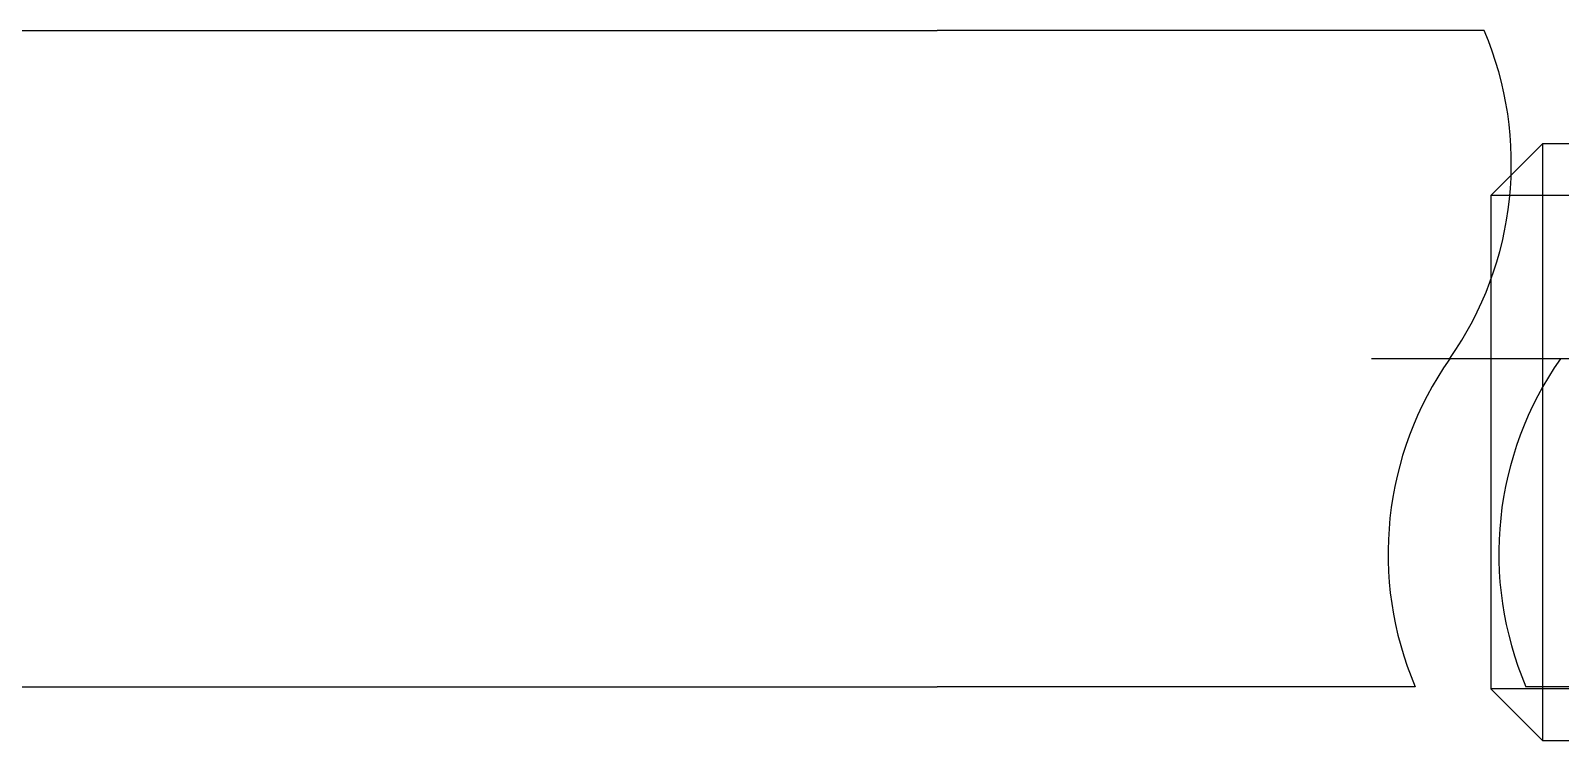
# Model space of a CAD drawing. Header units: inches. Extents: x 0 to 77285, y -118 to 40065.
# Drawn here: x 69386.45 to 69399.27, y 28116.09 to 28122.04 of the extents above; entities that cross this region are included whole.
import ezdxf

# ---------------------------------------------------------------- set-up
doc = ezdxf.new("R2010")
doc.units = ezdxf.units.IN
doc.header["$LTSCALE"] = 5
doc.header["$MEASUREMENT"] = 0
doc.linetypes.add('CENTER', pattern=[2, 1.25, -0.25, 0.25, -0.25])
for name, color, linetype in [('11', 1, 'CENTER'), ('44', 4, 'Continuous'), ('55', 5, 'Continuous'), ('T', 3, 'Continuous')]:
    doc.layers.add(name, color=color, linetype=linetype)

# ---------------------------------------------------------------- blocks, each defined once
blk = doc.blocks.new('A$Cd39330c3E')
for p, q in [((-15.567, 1.8), (-16, 1.367)), ((-13.5, 1.8), (-15.567, 1.8)), ((-15.567, 1.8), (-15.567, -3.2)), ((-16, 1.367), (-16, -2.767)), ((-16, -2.767), (-15.567, -3.2)), ((-15.567, -3.2), (-13.5, -3.2))]:
    blk.add_line(p, q)
at = {"layer": '11'}
blk.add_line((-17, 0), (1, 0), dxfattribs=at)
at = {"layer": 'T'}
for p, q in [((-13.5, 1.367), (-16, 1.367)), ((-13.5, -2.767), (-16, -2.767))]:
    blk.add_line(p, q, dxfattribs=at)
blk = doc.blocks.new('A$Ce6d7c87e')
for p, q in [((-235.504, -18.75), (-227.642, -18.75)), ((-223.056, -18.75), (-227.642, -18.75)), ((-235.504, -24.25), (-227.642, -24.25)), ((-223.636, -24.25), (-227.642, -24.25)), ((-217, -24.25), (-222.708, -24.25))]:
    blk.add_line(p, q)
for centre, start, end in [((-225.677, -19.864), 324.9444, 23.0267), ((-221.014, -23.136), 144.9444, 203.0267), ((-220.086, -23.136), 144.9444, 203.0267)]:
    blk.add_arc(centre, 2.848, start, end)
blk = doc.blocks.new('A$Cdd77d11a')
for p, q in [((-40.504, -18.75), (-32.642, -18.75)), ((-28.056, -18.75), (-32.642, -18.75)), ((-40.504, -24.25), (-32.642, -24.25)), ((-28.636, -24.25), (-32.642, -24.25)), ((-22, -24.25), (-27.708, -24.25))]:
    blk.add_line(p, q)
for centre, start, end in [((-30.677, -19.864), 324.9444, 23.0267), ((-26.014, -23.136), 144.9444, 203.0267), ((-25.086, -23.136), 144.9444, 203.0267)]:
    blk.add_arc(centre, 2.848, start, end)
blk = doc.blocks.new('A$C0d65e141')
at = {"layer": '44'}
blk.add_blockref('A$Cd39330c3E', (-207, 98, 0), dxfattribs=at)
at = {"layer": '55'}
for name, p in [('A$Ce6d7c87e', (0, 119.5)), ('A$Cdd77d11a', (-195, 119.5))]:
    blk.add_blockref(name, p, dxfattribs=at)
blk = doc.blocks.new('A$C4ccd2fab')
blk.add_blockref('A$C0d65e141', (0, -34.5))
blk = doc.blocks.new('A$C46a7a1d0')
blk.add_blockref('A$C4ccd2fab', (0, 0, 0))

msp = doc.modelspace()

# ---------------------------------------------------------------- block references
msp.add_blockref('A$C46a7a1d0', (69621.68747254, 28055.79321227))

doc.saveas('drawing.dxf')
